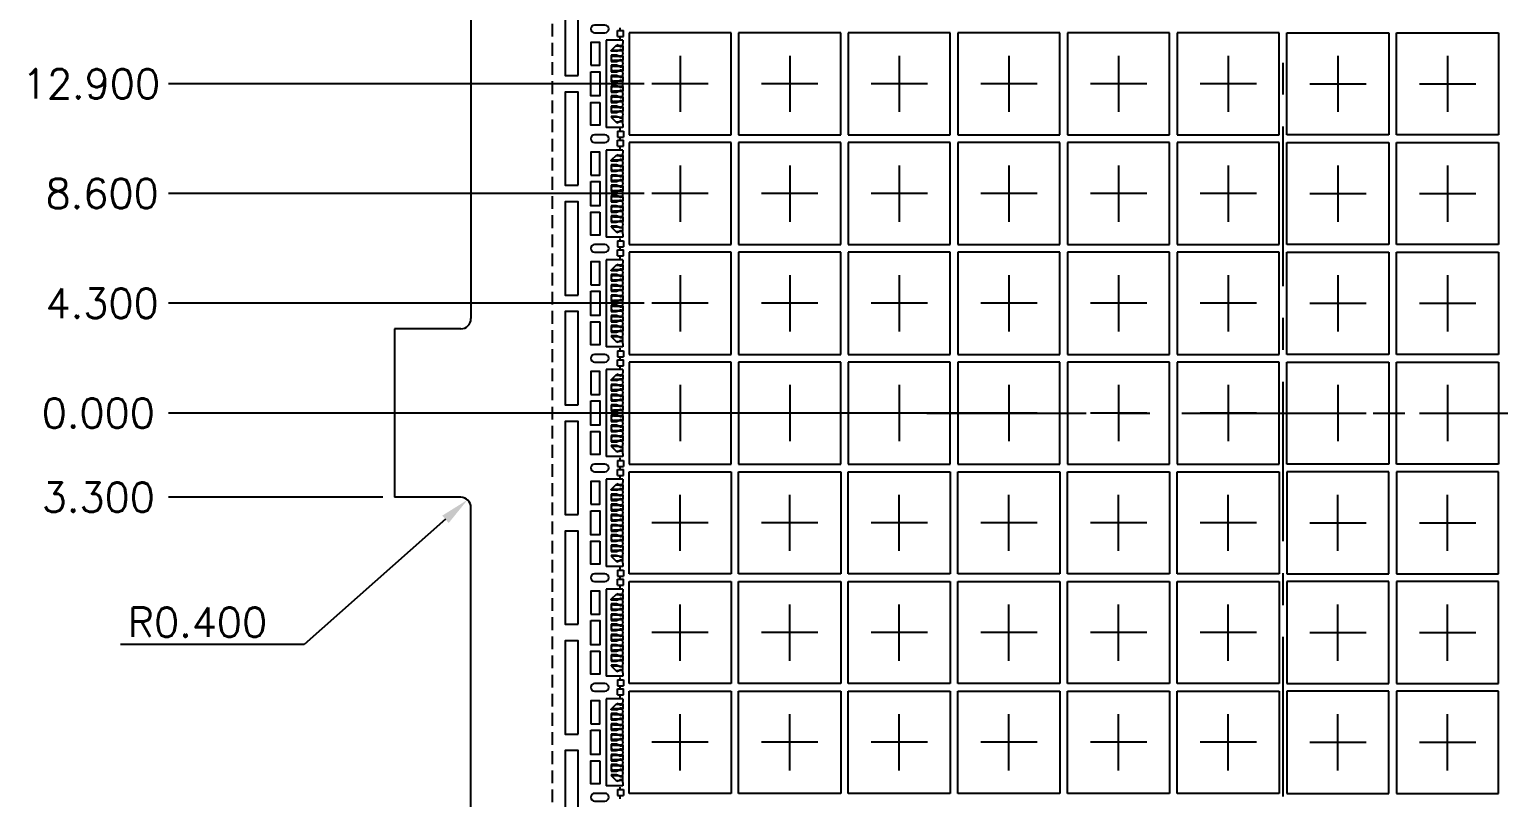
# Model space of a CAD drawing. Extents: x 580 to 695, y -153 to -2.
# Drawn here: x 587.3 to 645, y -61.4 to -31.3 of the extents above; entities that cross this region are included whole.
import ezdxf

# ---------------------------------------------------------------- set-up
doc = ezdxf.new("R2010")
doc.units = 0
doc.header["$LTSCALE"] = 5
doc.header["$MEASUREMENT"] = 0
doc.linetypes.add('CENTER', pattern=[2, 1.25, -0.25, 0.25, -0.25])
doc.linetypes.add('HIDDEN', pattern=[0.375, 0.25, -0.125])
doc.layers.add('1', color=7, linetype='CONTINUOUS')
doc.layers.add('1D', color=4, linetype='CONTINUOUS')
doc.styles.add('SIMPLEX', font='SIMPLEX')

msp = doc.modelspace()

# ---------------------------------------------------------------- linework, layer by layer
at = {"layer": '1'}
for p, q in [((604.652, -20.395), (604.652, -42.595)), ((610.407, -31.305), (610.642, -31.305)), ((610.407, -31.54), (610.407, -31.305)), ((610.407, -31.54), (610.642, -31.54)), ((610.642, -31.54), (610.642, -31.305)), ((610.152, -32.092), (610.372, -31.872)), ((610.367, -32.12), (610.152, -32.12)), ((610.367, -32.12), (610.468, -32.085)), ((610.468, -31.905), (610.372, -31.872)), ((610.588, -31.905), (610.468, -31.905)), ((610.468, -32.085), (610.588, -32.085)), ((610.607, -31.69), (610.607, -31.816)), ((610.607, -32.174), (610.607, -32.216)), ((610.367, -32.27), (610.152, -32.27)), ((610.152, -32.52), (610.367, -32.52)), ((610.367, -32.67), (610.152, -32.67)), ((610.468, -32.305), (610.367, -32.27)), ((610.367, -32.52), (610.468, -32.485)), ((610.468, -32.705), (610.367, -32.67)), ((610.588, -32.305), (610.468, -32.305)), ((610.468, -32.485), (610.588, -32.485)), ((610.588, -32.705), (610.468, -32.705)), ((610.607, -32.574), (610.607, -32.616)), ((610.152, -32.92), (610.367, -32.92)), ((610.367, -33.07), (610.152, -33.07)), ((610.152, -33.32), (610.367, -33.32)), ((610.367, -32.92), (610.468, -32.885)), ((610.468, -33.105), (610.367, -33.07)), ((610.367, -33.32), (610.468, -33.285)), ((610.468, -32.885), (610.588, -32.885)), ((610.588, -33.105), (610.468, -33.105)), ((610.468, -33.285), (610.588, -33.285)), ((610.607, -32.974), (610.607, -33.016)), ((610.607, -33.374), (610.607, -33.416)), ((610.367, -33.47), (610.152, -33.47)), ((610.152, -33.72), (610.367, -33.72)), ((610.367, -33.87), (610.152, -33.87)), ((610.468, -33.505), (610.367, -33.47)), ((610.367, -33.72), (610.468, -33.685)), ((610.468, -33.905), (610.367, -33.87)), ((610.588, -33.505), (610.468, -33.505)), ((610.468, -33.685), (610.588, -33.685)), ((610.588, -33.905), (610.468, -33.905)), ((610.607, -33.774), (610.607, -33.816)), ((610.152, -34.12), (610.367, -34.12)), ((610.367, -34.27), (610.152, -34.27)), ((610.152, -34.52), (610.367, -34.52)), ((610.367, -34.12), (610.468, -34.085)), ((610.468, -34.305), (610.367, -34.27)), ((610.367, -34.52), (610.468, -34.485)), ((610.468, -34.085), (610.588, -34.085)), ((610.588, -34.305), (610.468, -34.305)), ((610.468, -34.485), (610.588, -34.485)), ((610.607, -34.174), (610.607, -34.216)), ((610.367, -34.67), (610.152, -34.67)), ((610.152, -34.698), (610.372, -34.918)), ((610.468, -34.705), (610.367, -34.67)), ((610.372, -34.918), (610.468, -34.885)), ((610.468, -34.705), (610.588, -34.705)), ((610.588, -34.885), (610.468, -34.885)), ((610.607, -34.574), (610.607, -34.616)), ((610.607, -34.974), (610.607, -35.1)), ((610.407, -35.25), (610.407, -35.485)), ((610.407, -35.25), (610.642, -35.25)), ((610.407, -35.485), (610.642, -35.485)), ((610.407, -35.605), (610.642, -35.605)), ((610.407, -35.84), (610.407, -35.605)), ((610.642, -35.25), (610.642, -35.485)), ((610.642, -35.84), (610.642, -35.605)), ((610.152, -36.392), (610.372, -36.172)), ((610.468, -36.205), (610.372, -36.172)), ((610.407, -35.84), (610.642, -35.84)), ((610.588, -36.205), (610.468, -36.205)), ((610.607, -35.99), (610.607, -36.116)), ((610.367, -36.42), (610.152, -36.42)), ((610.367, -36.57), (610.152, -36.57)), ((610.152, -36.82), (610.367, -36.82)), ((610.367, -36.42), (610.468, -36.385)), ((610.468, -36.605), (610.367, -36.57)), ((610.367, -36.82), (610.468, -36.785)), ((610.468, -36.385), (610.588, -36.385)), ((610.588, -36.605), (610.468, -36.605)), ((610.468, -36.785), (610.588, -36.785)), ((610.607, -36.474), (610.607, -36.516)), ((610.367, -36.97), (610.152, -36.97)), ((610.152, -37.22), (610.367, -37.22)), ((610.367, -37.37), (610.152, -37.37)), ((610.468, -37.005), (610.367, -36.97)), ((610.367, -37.22), (610.468, -37.185)), ((610.468, -37.405), (610.367, -37.37)), ((610.588, -37.005), (610.468, -37.005)), ((610.468, -37.185), (610.588, -37.185)), ((610.588, -37.405), (610.468, -37.405)), ((610.607, -36.874), (610.607, -36.916)), ((610.607, -37.274), (610.607, -37.316)), ((610.152, -37.62), (610.367, -37.62)), ((610.367, -37.77), (610.152, -37.77)), ((610.152, -38.02), (610.367, -38.02)), ((610.367, -37.62), (610.468, -37.585)), ((610.468, -37.805), (610.367, -37.77)), ((610.367, -38.02), (610.468, -37.985)), ((610.468, -37.585), (610.588, -37.585)), ((610.588, -37.805), (610.468, -37.805)), ((610.468, -37.985), (610.588, -37.985)), ((610.607, -37.674), (610.607, -37.716)), ((610.367, -38.17), (610.152, -38.17)), ((610.152, -38.42), (610.367, -38.42)), ((610.367, -38.57), (610.152, -38.57)), ((610.468, -38.205), (610.367, -38.17)), ((610.367, -38.42), (610.468, -38.385)), ((610.468, -38.605), (610.367, -38.57)), ((610.588, -38.205), (610.468, -38.205)), ((610.468, -38.385), (610.588, -38.385)), ((610.607, -38.074), (610.607, -38.116)), ((610.607, -38.474), (610.607, -38.516)), ((610.152, -38.82), (610.367, -38.82)), ((610.367, -38.97), (610.152, -38.97)), ((610.152, -38.998), (610.372, -39.218)), ((610.367, -38.82), (610.468, -38.785)), ((610.468, -39.005), (610.367, -38.97)), ((610.588, -38.605), (610.468, -38.605)), ((610.468, -38.785), (610.588, -38.785)), ((610.468, -39.005), (610.588, -39.005)), ((610.607, -38.874), (610.607, -38.916)), ((610.372, -39.218), (610.468, -39.185)), ((610.407, -39.55), (610.407, -39.785)), ((610.407, -39.55), (610.642, -39.55)), ((610.588, -39.185), (610.468, -39.185)), ((610.607, -39.274), (610.607, -39.4)), ((610.642, -39.55), (610.642, -39.785)), ((610.407, -39.785), (610.642, -39.785)), ((610.407, -39.905), (610.642, -39.905)), ((610.407, -40.14), (610.407, -39.905)), ((610.407, -40.14), (610.642, -40.14)), ((610.607, -40.29), (610.607, -40.416)), ((610.642, -40.14), (610.642, -39.905)), ((610.152, -40.692), (610.372, -40.472)), ((610.367, -40.72), (610.152, -40.72)), ((610.367, -40.87), (610.152, -40.87)), ((610.367, -40.72), (610.468, -40.685)), ((610.468, -40.905), (610.367, -40.87)), ((610.468, -40.505), (610.372, -40.472)), ((610.588, -40.505), (610.468, -40.505)), ((610.468, -40.685), (610.588, -40.685)), ((610.588, -40.905), (610.468, -40.905)), ((610.607, -40.774), (610.607, -40.816)), ((610.152, -41.12), (610.367, -41.12)), ((610.367, -41.27), (610.152, -41.27)), ((610.367, -41.12), (610.468, -41.085)), ((610.468, -41.305), (610.367, -41.27)), ((610.468, -41.085), (610.588, -41.085)), ((610.588, -41.305), (610.468, -41.305)), ((610.607, -41.174), (610.607, -41.216)), ((610.152, -41.52), (610.367, -41.52)), ((610.367, -41.67), (610.152, -41.67)), ((610.152, -41.92), (610.367, -41.92)), ((610.367, -41.52), (610.468, -41.485)), ((610.468, -41.705), (610.367, -41.67)), ((610.367, -41.92), (610.468, -41.885)), ((610.468, -41.485), (610.588, -41.485)), ((610.588, -41.705), (610.468, -41.705)), ((610.468, -41.885), (610.588, -41.885)), ((610.607, -41.574), (610.607, -41.616)), ((610.607, -41.974), (610.607, -42.016)), ((610.367, -42.07), (610.152, -42.07)), ((610.152, -42.32), (610.367, -42.32)), ((610.367, -42.47), (610.152, -42.47)), ((610.468, -42.105), (610.367, -42.07)), ((610.367, -42.32), (610.468, -42.285)), ((610.468, -42.505), (610.367, -42.47)), ((610.588, -42.105), (610.468, -42.105)), ((610.468, -42.285), (610.588, -42.285)), ((610.588, -42.505), (610.468, -42.505)), ((610.607, -42.374), (610.607, -42.416)), ((604.252, -42.995), (601.652, -42.995)), ((601.652, -42.995), (601.652, -49.595)), ((610.152, -42.72), (610.367, -42.72)), ((610.367, -42.87), (610.152, -42.87)), ((610.152, -43.12), (610.367, -43.12)), ((610.367, -42.72), (610.468, -42.685)), ((610.468, -42.905), (610.367, -42.87)), ((610.367, -43.12), (610.468, -43.085)), ((610.468, -42.685), (610.588, -42.685)), ((610.588, -42.905), (610.468, -42.905)), ((610.468, -43.085), (610.588, -43.085)), ((610.607, -42.774), (610.607, -42.816)), ((610.607, -43.174), (610.607, -43.216)), ((610.367, -43.27), (610.152, -43.27)), ((610.152, -43.298), (610.372, -43.518)), ((610.468, -43.305), (610.367, -43.27)), ((610.372, -43.518), (610.468, -43.485)), ((610.468, -43.305), (610.588, -43.305)), ((610.588, -43.485), (610.468, -43.485)), ((610.607, -43.574), (610.607, -43.7)), ((610.407, -43.85), (610.407, -44.085)), ((610.407, -43.85), (610.642, -43.85)), ((610.407, -44.085), (610.642, -44.085)), ((610.407, -44.205), (610.642, -44.205)), ((610.407, -44.44), (610.407, -44.205)), ((610.642, -43.85), (610.642, -44.085)), ((610.642, -44.44), (610.642, -44.205)), ((610.152, -44.992), (610.372, -44.772)), ((610.468, -44.805), (610.372, -44.772)), ((610.407, -44.44), (610.642, -44.44)), ((610.588, -44.805), (610.468, -44.805)), ((610.607, -44.59), (610.607, -44.716)), ((610.367, -45.02), (610.152, -45.02)), ((610.367, -45.17), (610.152, -45.17)), ((610.152, -45.42), (610.367, -45.42)), ((610.367, -45.02), (610.468, -44.985)), ((610.468, -45.205), (610.367, -45.17)), ((610.367, -45.42), (610.468, -45.385)), ((610.468, -44.985), (610.588, -44.985)), ((610.588, -45.205), (610.468, -45.205)), ((610.468, -45.385), (610.588, -45.385)), ((610.607, -45.074), (610.607, -45.116)), ((610.607, -45.474), (610.607, -45.516)), ((610.367, -45.57), (610.152, -45.57)), ((610.152, -45.82), (610.367, -45.82)), ((610.367, -45.97), (610.152, -45.97)), ((610.468, -45.605), (610.367, -45.57)), ((610.367, -45.82), (610.468, -45.785)), ((610.468, -46.005), (610.367, -45.97)), ((610.588, -45.605), (610.468, -45.605)), ((610.468, -45.785), (610.588, -45.785)), ((610.588, -46.005), (610.468, -46.005)), ((610.607, -45.874), (610.607, -45.916)), ((610.152, -46.22), (610.367, -46.22)), ((610.367, -46.37), (610.152, -46.37)), ((610.152, -46.62), (610.367, -46.62)), ((610.367, -46.22), (610.468, -46.185)), ((610.468, -46.405), (610.367, -46.37)), ((610.367, -46.62), (610.468, -46.585)), ((610.468, -46.185), (610.588, -46.185)), ((610.588, -46.405), (610.468, -46.405)), ((610.468, -46.585), (610.588, -46.585)), ((610.607, -46.274), (610.607, -46.316)), ((610.367, -46.77), (610.152, -46.77)), ((610.152, -47.02), (610.367, -47.02)), ((610.367, -47.17), (610.152, -47.17)), ((610.468, -46.805), (610.367, -46.77)), ((610.367, -47.02), (610.468, -46.985)), ((610.468, -47.205), (610.367, -47.17)), ((610.588, -46.805), (610.468, -46.805)), ((610.468, -46.985), (610.588, -46.985)), ((610.588, -47.205), (610.468, -47.205)), ((610.607, -46.674), (610.607, -46.716)), ((610.607, -47.074), (610.607, -47.116)), ((610.152, -47.42), (610.367, -47.42)), ((610.367, -47.57), (610.152, -47.57)), ((610.152, -47.598), (610.372, -47.818)), ((610.367, -47.42), (610.468, -47.385)), ((610.468, -47.605), (610.367, -47.57)), ((610.372, -47.818), (610.468, -47.785)), ((610.468, -47.385), (610.588, -47.385)), ((610.468, -47.605), (610.588, -47.605)), ((610.588, -47.785), (610.468, -47.785)), ((610.607, -47.474), (610.607, -47.516)), ((610.407, -48.15), (610.407, -48.385)), ((610.407, -48.15), (610.642, -48.15)), ((610.407, -48.385), (610.642, -48.385)), ((610.607, -47.874), (610.607, -48)), ((610.642, -48.15), (610.642, -48.385)), ((610.407, -48.505), (610.642, -48.505)), ((610.407, -48.74), (610.407, -48.505)), ((610.407, -48.74), (610.642, -48.74)), ((610.607, -48.89), (610.607, -49.016)), ((610.642, -48.74), (610.642, -48.505)), ((610.152, -49.292), (610.372, -49.072)), ((610.367, -49.32), (610.152, -49.32)), ((610.367, -49.47), (610.152, -49.47)), ((610.367, -49.32), (610.468, -49.285)), ((610.468, -49.505), (610.367, -49.47)), ((610.468, -49.105), (610.372, -49.072)), ((610.588, -49.105), (610.468, -49.105)), ((610.468, -49.285), (610.588, -49.285)), ((610.588, -49.505), (610.468, -49.505)), ((610.607, -49.374), (610.607, -49.416)), ((604.252, -49.595), (601.652, -49.595)), ((604.652, -72.195), (604.652, -49.995)), ((610.152, -49.72), (610.367, -49.72)), ((610.367, -49.87), (610.152, -49.87)), ((610.152, -50.12), (610.367, -50.12)), ((610.367, -49.72), (610.468, -49.685)), ((610.468, -49.905), (610.367, -49.87)), ((610.367, -50.12), (610.468, -50.085)), ((610.468, -49.685), (610.588, -49.685)), ((610.588, -49.905), (610.468, -49.905)), ((610.468, -50.085), (610.588, -50.085)), ((610.607, -49.774), (610.607, -49.816)), ((610.367, -50.27), (610.152, -50.27)), ((610.152, -50.52), (610.367, -50.52)), ((610.367, -50.67), (610.152, -50.67)), ((610.468, -50.305), (610.367, -50.27)), ((610.367, -50.52), (610.468, -50.485)), ((610.468, -50.705), (610.367, -50.67)), ((610.588, -50.305), (610.468, -50.305)), ((610.468, -50.485), (610.588, -50.485)), ((610.607, -50.174), (610.607, -50.216)), ((610.607, -50.574), (610.607, -50.616)), ((610.152, -50.92), (610.367, -50.92)), ((610.367, -51.07), (610.152, -51.07)), ((610.367, -50.92), (610.468, -50.885)), ((610.468, -51.105), (610.367, -51.07)), ((610.588, -50.705), (610.468, -50.705)), ((610.468, -50.885), (610.588, -50.885)), ((610.588, -51.105), (610.468, -51.105)), ((610.607, -50.974), (610.607, -51.016)), ((610.152, -51.32), (610.367, -51.32)), ((610.367, -51.47), (610.152, -51.47)), ((610.152, -51.72), (610.367, -51.72)), ((610.367, -51.32), (610.468, -51.285)), ((610.468, -51.505), (610.367, -51.47)), ((610.367, -51.72), (610.468, -51.685)), ((610.468, -51.285), (610.588, -51.285)), ((610.588, -51.505), (610.468, -51.505)), ((610.468, -51.685), (610.588, -51.685)), ((610.607, -51.374), (610.607, -51.416)), ((610.607, -51.774), (610.607, -51.816)), ((610.367, -51.87), (610.152, -51.87)), ((610.152, -51.898), (610.372, -52.118)), ((610.468, -51.905), (610.367, -51.87)), ((610.372, -52.118), (610.468, -52.085)), ((610.468, -51.905), (610.588, -51.905)), ((610.588, -52.085), (610.468, -52.085)), ((610.607, -52.174), (610.607, -52.3)), ((610.407, -52.45), (610.407, -52.685)), ((610.407, -52.45), (610.642, -52.45)), ((610.407, -52.685), (610.642, -52.685)), ((610.407, -52.805), (610.642, -52.805)), ((610.407, -53.04), (610.407, -52.805)), ((610.642, -52.45), (610.642, -52.685)), ((610.642, -53.04), (610.642, -52.805)), ((610.152, -53.592), (610.372, -53.372)), ((610.468, -53.405), (610.372, -53.372)), ((610.407, -53.04), (610.642, -53.04)), ((610.588, -53.405), (610.468, -53.405)), ((610.607, -53.19), (610.607, -53.316)), ((610.367, -53.62), (610.152, -53.62)), ((610.367, -53.77), (610.152, -53.77)), ((610.152, -54.02), (610.367, -54.02)), ((610.367, -53.62), (610.468, -53.585)), ((610.468, -53.805), (610.367, -53.77)), ((610.367, -54.02), (610.468, -53.985)), ((610.468, -53.585), (610.588, -53.585)), ((610.588, -53.805), (610.468, -53.805)), ((610.468, -53.985), (610.588, -53.985)), ((610.607, -53.674), (610.607, -53.716)), ((610.607, -54.074), (610.607, -54.116)), ((610.367, -54.17), (610.152, -54.17)), ((610.152, -54.42), (610.367, -54.42)), ((610.367, -54.57), (610.152, -54.57)), ((610.468, -54.205), (610.367, -54.17)), ((610.367, -54.42), (610.468, -54.385)), ((610.468, -54.605), (610.367, -54.57)), ((610.588, -54.205), (610.468, -54.205)), ((610.468, -54.385), (610.588, -54.385)), ((610.588, -54.605), (610.468, -54.605)), ((610.607, -54.474), (610.607, -54.516)), ((610.152, -54.82), (610.367, -54.82)), ((610.367, -54.97), (610.152, -54.97)), ((610.152, -55.22), (610.367, -55.22)), ((610.367, -54.82), (610.468, -54.785)), ((610.468, -55.005), (610.367, -54.97)), ((610.367, -55.22), (610.468, -55.185)), ((610.468, -54.785), (610.588, -54.785)), ((610.588, -55.005), (610.468, -55.005)), ((610.468, -55.185), (610.588, -55.185)), ((610.607, -54.874), (610.607, -54.916)), ((610.607, -55.274), (610.607, -55.316)), ((610.367, -55.37), (610.152, -55.37)), ((610.152, -55.62), (610.367, -55.62)), ((610.367, -55.77), (610.152, -55.77)), ((610.468, -55.405), (610.367, -55.37)), ((610.367, -55.62), (610.468, -55.585)), ((610.468, -55.805), (610.367, -55.77)), ((610.588, -55.405), (610.468, -55.405)), ((610.468, -55.585), (610.588, -55.585)), ((610.588, -55.805), (610.468, -55.805)), ((610.607, -55.674), (610.607, -55.716)), ((610.152, -56.02), (610.367, -56.02)), ((610.367, -56.17), (610.152, -56.17)), ((610.152, -56.198), (610.372, -56.418)), ((610.367, -56.02), (610.468, -55.985)), ((610.468, -56.205), (610.367, -56.17)), ((610.372, -56.418), (610.468, -56.385)), ((610.468, -55.985), (610.588, -55.985)), ((610.468, -56.205), (610.588, -56.205)), ((610.588, -56.385), (610.468, -56.385)), ((610.607, -56.074), (610.607, -56.116)), ((610.407, -56.75), (610.407, -56.985)), ((610.407, -56.75), (610.642, -56.75)), ((610.407, -56.985), (610.642, -56.985)), ((610.607, -56.474), (610.607, -56.6)), ((610.642, -56.75), (610.642, -56.985)), ((610.407, -57.105), (610.642, -57.105)), ((610.407, -57.34), (610.407, -57.105)), ((610.407, -57.34), (610.642, -57.34)), ((610.607, -57.49), (610.607, -57.616)), ((610.642, -57.34), (610.642, -57.105)), ((610.152, -57.892), (610.372, -57.672)), ((610.367, -57.92), (610.152, -57.92)), ((610.367, -58.07), (610.152, -58.07)), ((610.367, -57.92), (610.468, -57.885)), ((610.468, -58.105), (610.367, -58.07)), ((610.468, -57.705), (610.372, -57.672)), ((610.588, -57.705), (610.468, -57.705)), ((610.468, -57.885), (610.588, -57.885)), ((610.588, -58.105), (610.468, -58.105)), ((610.607, -57.974), (610.607, -58.016)), ((610.152, -58.32), (610.367, -58.32)), ((610.367, -58.47), (610.152, -58.47)), ((610.152, -58.72), (610.367, -58.72)), ((610.367, -58.32), (610.468, -58.285)), ((610.468, -58.505), (610.367, -58.47)), ((610.367, -58.72), (610.468, -58.685)), ((610.468, -58.285), (610.588, -58.285)), ((610.588, -58.505), (610.468, -58.505)), ((610.468, -58.685), (610.588, -58.685)), ((610.607, -58.374), (610.607, -58.416)), ((610.367, -58.87), (610.152, -58.87)), ((610.152, -59.12), (610.367, -59.12)), ((610.367, -59.27), (610.152, -59.27)), ((610.468, -58.905), (610.367, -58.87)), ((610.367, -59.12), (610.468, -59.085)), ((610.468, -59.305), (610.367, -59.27)), ((610.588, -58.905), (610.468, -58.905)), ((610.468, -59.085), (610.588, -59.085)), ((610.588, -59.305), (610.468, -59.305)), ((610.607, -58.774), (610.607, -58.816)), ((610.607, -59.174), (610.607, -59.216)), ((610.152, -59.52), (610.367, -59.52)), ((610.367, -59.67), (610.152, -59.67)), ((610.367, -59.52), (610.468, -59.485)), ((610.468, -59.705), (610.367, -59.67)), ((610.367, -59.92), (610.468, -59.885)), ((610.468, -59.485), (610.588, -59.485)), ((610.588, -59.705), (610.468, -59.705)), ((610.468, -59.885), (610.588, -59.885)), ((610.607, -59.574), (610.607, -59.616)), ((610.152, -59.92), (610.367, -59.92)), ((610.367, -60.07), (610.152, -60.07)), ((610.152, -60.32), (610.367, -60.32)), ((610.367, -60.47), (610.152, -60.47)), ((610.468, -60.105), (610.367, -60.07)), ((610.367, -60.32), (610.468, -60.285)), ((610.468, -60.505), (610.367, -60.47)), ((610.588, -60.105), (610.468, -60.105)), ((610.468, -60.285), (610.588, -60.285)), ((610.607, -59.974), (610.607, -60.016)), ((610.607, -60.374), (610.607, -60.416)), ((610.152, -60.498), (610.372, -60.718)), ((610.372, -60.718), (610.468, -60.685)), ((610.407, -61.05), (610.407, -61.285)), ((610.407, -61.05), (610.642, -61.05)), ((610.468, -60.505), (610.588, -60.505)), ((610.588, -60.685), (610.468, -60.685)), ((610.607, -60.774), (610.607, -60.9)), ((610.642, -61.05), (610.642, -61.285)), ((610.407, -61.285), (610.642, -61.285))]:
    msp.add_line(p, q, dxfattribs=at)
at = {"layer": '1', "color": 7}
for p, q in [((609.952, -31.69), (609.952, -35.1)), ((610.607, -31.69), (609.952, -31.69)), ((610.152, -32.12), (610.152, -32.092)), ((610.152, -32.27), (610.152, -32.52)), ((610.152, -32.67), (610.152, -32.92)), ((610.152, -33.07), (610.152, -33.32)), ((610.152, -33.47), (610.152, -33.72)), ((610.152, -33.87), (610.152, -34.12)), ((610.152, -34.27), (610.152, -34.52)), ((610.607, -35.1), (609.952, -35.1)), ((610.152, -34.67), (610.152, -34.698)), ((609.952, -35.99), (609.952, -39.4)), ((610.607, -35.99), (609.952, -35.99)), ((610.152, -36.42), (610.152, -36.392)), ((610.152, -36.57), (610.152, -36.82)), ((610.152, -36.97), (610.152, -37.22)), ((610.152, -37.37), (610.152, -37.62)), ((610.152, -37.77), (610.152, -38.02)), ((610.152, -38.17), (610.152, -38.42)), ((610.152, -38.57), (610.152, -38.82)), ((610.152, -38.97), (610.152, -38.998)), ((610.607, -39.4), (609.952, -39.4)), ((609.952, -40.29), (609.952, -43.7)), ((610.607, -40.29), (609.952, -40.29)), ((610.152, -40.72), (610.152, -40.692)), ((610.152, -40.87), (610.152, -41.12)), ((610.152, -41.27), (610.152, -41.52)), ((610.152, -41.67), (610.152, -41.92)), ((610.152, -42.07), (610.152, -42.32)), ((610.152, -42.47), (610.152, -42.72)), ((610.152, -42.87), (610.152, -43.12)), ((610.607, -43.7), (609.952, -43.7)), ((610.152, -43.27), (610.152, -43.298)), ((609.952, -44.59), (609.952, -48)), ((610.607, -44.59), (609.952, -44.59)), ((610.152, -45.02), (610.152, -44.992)), ((610.152, -45.17), (610.152, -45.42)), ((610.152, -45.57), (610.152, -45.82)), ((610.152, -45.97), (610.152, -46.22)), ((610.152, -46.37), (610.152, -46.62)), ((610.152, -46.77), (610.152, -47.02)), ((610.152, -47.17), (610.152, -47.42)), ((610.152, -47.57), (610.152, -47.598)), ((610.607, -48), (609.952, -48)), ((609.952, -48.89), (609.952, -52.3)), ((610.607, -48.89), (609.952, -48.89)), ((610.152, -49.32), (610.152, -49.292)), ((610.152, -49.47), (610.152, -49.72)), ((610.152, -49.87), (610.152, -50.12)), ((610.152, -50.27), (610.152, -50.52)), ((610.152, -50.67), (610.152, -50.92)), ((610.152, -51.07), (610.152, -51.32)), ((610.152, -51.47), (610.152, -51.72)), ((610.607, -52.3), (609.952, -52.3)), ((610.152, -51.87), (610.152, -51.898)), ((609.952, -53.19), (609.952, -56.6)), ((610.607, -53.19), (609.952, -53.19)), ((610.152, -53.62), (610.152, -53.592)), ((610.152, -53.77), (610.152, -54.02)), ((610.152, -54.17), (610.152, -54.42)), ((610.152, -54.57), (610.152, -54.82)), ((610.152, -54.97), (610.152, -55.22)), ((610.152, -55.37), (610.152, -55.62)), ((610.152, -55.77), (610.152, -56.02)), ((610.152, -56.17), (610.152, -56.198)), ((610.607, -56.6), (609.952, -56.6)), ((609.952, -57.49), (609.952, -60.9)), ((610.607, -57.49), (609.952, -57.49)), ((610.152, -57.92), (610.152, -57.892)), ((610.152, -58.07), (610.152, -58.32)), ((610.152, -58.47), (610.152, -58.72)), ((610.152, -58.87), (610.152, -59.12)), ((610.152, -59.27), (610.152, -59.52)), ((610.152, -59.67), (610.152, -59.92)), ((610.152, -60.07), (610.152, -60.32)), ((610.152, -60.47), (610.152, -60.498)), ((610.607, -60.9), (609.952, -60.9))]:
    msp.add_line(p, q, dxfattribs=at)
at = {"layer": '1', "ltscale": 10}
for points in [[(608.852, -33.07), (608.852, -29.42), (608.352, -29.42), (608.352, -33.07)], [(609.352, -32.67), (609.702, -32.67), (609.702, -31.77), (609.352, -31.77)], [(609.352, -32.92), (609.702, -32.92), (609.702, -33.87), (609.352, -33.87)], [(608.852, -37.37), (608.852, -33.72), (608.352, -33.72), (608.352, -37.37)], [(609.702, -34.12), (609.702, -35.02), (609.352, -35.02), (609.352, -34.12)], [(609.352, -36.97), (609.702, -36.97), (609.702, -36.07), (609.352, -36.07)], [(609.352, -37.22), (609.702, -37.22), (609.702, -38.17), (609.352, -38.17)], [(608.852, -41.67), (608.852, -38.02), (608.352, -38.02), (608.352, -41.67)], [(609.702, -38.42), (609.702, -39.32), (609.352, -39.32), (609.352, -38.42)], [(609.352, -41.27), (609.702, -41.27), (609.702, -40.37), (609.352, -40.37)], [(609.352, -41.52), (609.702, -41.52), (609.702, -42.47), (609.352, -42.47)], [(608.852, -45.97), (608.852, -42.32), (608.352, -42.32), (608.352, -45.97)], [(609.702, -42.72), (609.702, -43.62), (609.352, -43.62), (609.352, -42.72)], [(609.352, -45.57), (609.702, -45.57), (609.702, -44.67), (609.352, -44.67)], [(609.352, -45.82), (609.702, -45.82), (609.702, -46.77), (609.352, -46.77)], [(608.852, -50.27), (608.852, -46.62), (608.352, -46.62), (608.352, -50.27)], [(609.702, -47.02), (609.702, -47.92), (609.352, -47.92), (609.352, -47.02)], [(609.352, -49.87), (609.702, -49.87), (609.702, -48.97), (609.352, -48.97)], [(609.352, -50.12), (609.702, -50.12), (609.702, -51.07), (609.352, -51.07)], [(608.852, -54.57), (608.852, -50.92), (608.352, -50.92), (608.352, -54.57)], [(609.702, -51.32), (609.702, -52.22), (609.352, -52.22), (609.352, -51.32)], [(609.352, -54.17), (609.702, -54.17), (609.702, -53.27), (609.352, -53.27)], [(609.352, -54.42), (609.702, -54.42), (609.702, -55.37), (609.352, -55.37)], [(608.852, -58.87), (608.852, -55.22), (608.352, -55.22), (608.352, -58.87)], [(609.702, -55.62), (609.702, -56.52), (609.352, -56.52), (609.352, -55.62)], [(609.352, -58.47), (609.702, -58.47), (609.702, -57.57), (609.352, -57.57)], [(609.352, -58.72), (609.702, -58.72), (609.702, -59.67), (609.352, -59.67)], [(608.852, -63.17), (608.852, -59.52), (608.352, -59.52), (608.352, -63.17)], [(609.702, -59.92), (609.702, -60.82), (609.352, -60.82), (609.352, -59.92)]]:
    msp.add_lwpolyline(points, close=True, dxfattribs=at)
for points in [[(609.907, -31.095), (609.502, -31.095, 1), (609.502, -31.395), (609.907, -31.395, 1)], [(609.907, -35.395), (609.502, -35.395, 1), (609.502, -35.695), (609.907, -35.695, 1)], [(609.907, -39.695), (609.502, -39.695, 1), (609.502, -39.995), (609.907, -39.995, 1)], [(609.907, -43.995), (609.502, -43.995, 1), (609.502, -44.295), (609.907, -44.295, 1)], [(609.907, -48.295), (609.502, -48.295, 1), (609.502, -48.595), (609.907, -48.595, 1)], [(609.907, -52.595), (609.502, -52.595, 1), (609.502, -52.895), (609.907, -52.895, 1)], [(609.907, -56.895), (609.502, -56.895, 1), (609.502, -57.195), (609.907, -57.195, 1)], [(609.907, -61.195), (609.502, -61.195, 1), (609.502, -61.495), (609.907, -61.495, 1)]]:
    msp.add_lwpolyline(points, format="xyb", close=True, dxfattribs=at)
at = {"layer": '1'}
for centre, radius, start, end in [((610.528, -31.846), 0.0843, 224.71585, 20.4592), ((610.528, -32.144), 0.0843, 339.5408, 135.28415), ((610.528, -32.246), 0.0843, 224.71585, 20.4592), ((610.528, -32.544), 0.0843, 339.5408, 135.28415), ((610.528, -32.646), 0.0843, 224.71585, 20.4592), ((610.528, -32.944), 0.0843, 339.5408, 135.28415), ((610.528, -33.046), 0.0843, 224.71585, 20.4592), ((610.528, -33.344), 0.0843, 339.5408, 135.28415), ((610.528, -33.446), 0.0843, 224.71585, 20.4592), ((610.528, -33.744), 0.0843, 339.5408, 135.28415), ((610.528, -33.846), 0.0843, 224.71585, 20.4592), ((610.528, -34.144), 0.0843, 339.5408, 135.28415), ((610.528, -34.246), 0.0843, 224.71585, 20.4592), ((610.528, -34.544), 0.0843, 339.5408, 135.28415), ((610.528, -34.646), 0.0843, 224.71585, 20.4592), ((610.528, -34.944), 0.0843, 339.5408, 135.28415), ((610.528, -36.146), 0.0843, 224.71585, 20.4592), ((610.528, -36.444), 0.0843, 339.5408, 135.28415), ((610.528, -36.546), 0.0843, 224.71585, 20.4592), ((610.528, -36.844), 0.0843, 339.5408, 135.28415), ((610.528, -36.946), 0.0843, 224.71585, 20.4592), ((610.528, -37.244), 0.0843, 339.5408, 135.28415), ((610.528, -37.346), 0.0843, 224.71585, 20.4592), ((610.528, -37.644), 0.0843, 339.5408, 135.28415), ((610.528, -37.746), 0.0843, 224.71585, 20.4592), ((610.528, -38.044), 0.0843, 339.5408, 135.28415), ((610.528, -38.146), 0.0843, 224.71585, 20.4592), ((610.528, -38.444), 0.0843, 339.5408, 135.28415), ((610.528, -38.546), 0.0843, 224.71585, 20.4592), ((610.528, -38.844), 0.0843, 339.5408, 135.28415), ((610.528, -38.946), 0.0843, 224.71585, 20.4592), ((610.528, -39.244), 0.0843, 339.5408, 135.28415), ((610.528, -40.446), 0.0843, 224.71585, 20.4592), ((610.528, -40.744), 0.0843, 339.5408, 135.28415), ((610.528, -40.846), 0.0843, 224.71585, 20.4592), ((610.528, -41.144), 0.0843, 339.5408, 135.28415), ((610.528, -41.246), 0.0843, 224.71585, 20.4592), ((610.528, -41.544), 0.0843, 339.5408, 135.28415), ((610.528, -41.646), 0.0843, 224.71585, 20.4592), ((610.528, -41.944), 0.0843, 339.5408, 135.28415), ((610.528, -42.046), 0.0843, 224.71585, 20.4592), ((604.252, -42.595), 0.4, 270, 360), ((610.528, -42.344), 0.0843, 339.5408, 135.28415), ((610.528, -42.446), 0.0843, 224.71585, 20.4592), ((610.528, -42.744), 0.0843, 339.5408, 135.28415), ((610.528, -42.846), 0.0843, 224.71585, 20.4592), ((610.528, -43.144), 0.0843, 339.5408, 135.28415), ((610.528, -43.246), 0.0843, 224.71585, 20.4592), ((610.528, -43.544), 0.0843, 339.5408, 135.28415), ((610.528, -44.746), 0.0843, 224.71585, 20.4592), ((610.528, -45.044), 0.0843, 339.5408, 135.28415), ((610.528, -45.146), 0.0843, 224.71585, 20.4592), ((610.528, -45.444), 0.0843, 339.5408, 135.28415), ((610.528, -45.546), 0.0843, 224.71585, 20.4592), ((610.528, -45.844), 0.0843, 339.5408, 135.28415), ((610.528, -45.946), 0.0843, 224.71585, 20.4592), ((610.528, -46.244), 0.0843, 339.5408, 135.28415), ((610.528, -46.346), 0.0843, 224.71585, 20.4592), ((610.528, -46.644), 0.0843, 339.5408, 135.28415), ((610.528, -46.746), 0.0843, 224.71585, 20.4592), ((610.528, -47.044), 0.0843, 339.5408, 135.28415), ((610.528, -47.146), 0.0843, 224.71585, 20.4592), ((610.528, -47.444), 0.0843, 339.5408, 135.28415), ((610.528, -47.546), 0.0843, 224.71585, 20.4592), ((610.528, -47.844), 0.0843, 339.5408, 135.28415), ((610.528, -49.046), 0.0843, 224.71585, 20.4592), ((610.528, -49.344), 0.0843, 339.5408, 135.28415), ((610.528, -49.446), 0.0843, 224.71585, 20.4592), ((604.252, -49.995), 0.4, 0, 90), ((610.528, -49.744), 0.0843, 339.5408, 135.28415), ((610.528, -49.846), 0.0843, 224.71585, 20.4592), ((610.528, -50.144), 0.0843, 339.5408, 135.28415), ((610.528, -50.246), 0.0843, 224.71585, 20.4592), ((610.528, -50.544), 0.0843, 339.5408, 135.28415), ((610.528, -50.646), 0.0843, 224.71585, 20.4592), ((610.528, -50.944), 0.0843, 339.5408, 135.28415), ((610.528, -51.046), 0.0843, 224.71585, 20.4592), ((610.528, -51.344), 0.0843, 339.5408, 135.28415), ((610.528, -51.446), 0.0843, 224.71585, 20.4592), ((610.528, -51.744), 0.0843, 339.5408, 135.28415), ((610.528, -51.846), 0.0843, 224.71585, 20.4592), ((610.528, -52.144), 0.0843, 339.5408, 135.28415), ((610.528, -53.346), 0.0843, 224.71585, 20.4592), ((610.528, -53.644), 0.0843, 339.5408, 135.28415), ((610.528, -53.746), 0.0843, 224.71585, 20.4592), ((610.528, -54.044), 0.0843, 339.5408, 135.28415), ((610.528, -54.146), 0.0843, 224.71585, 20.4592), ((610.528, -54.444), 0.0843, 339.5408, 135.28415), ((610.528, -54.546), 0.0843, 224.71585, 20.4592), ((610.528, -54.844), 0.0843, 339.5408, 135.28415), ((610.528, -54.946), 0.0843, 224.71585, 20.4592), ((610.528, -55.244), 0.0843, 339.5408, 135.28415), ((610.528, -55.346), 0.0843, 224.71585, 20.4592), ((610.528, -55.644), 0.0843, 339.5408, 135.28415), ((610.528, -55.746), 0.0843, 224.71585, 20.4592), ((610.528, -56.044), 0.0843, 339.5408, 135.28415), ((610.528, -56.146), 0.0843, 224.71585, 20.4592), ((610.528, -56.444), 0.0843, 339.5408, 135.28415), ((610.528, -57.646), 0.0843, 224.71585, 20.4592), ((610.528, -57.944), 0.0843, 339.5408, 135.28415), ((610.528, -58.046), 0.0843, 224.71585, 20.4592), ((610.528, -58.344), 0.0843, 339.5408, 135.28415), ((610.528, -58.446), 0.0843, 224.71585, 20.4592), ((610.528, -58.744), 0.0843, 339.5408, 135.28415), ((610.528, -58.846), 0.0843, 224.71585, 20.4592), ((610.528, -59.144), 0.0843, 339.5408, 135.28415), ((610.528, -59.246), 0.0843, 224.71585, 20.4592), ((610.528, -59.544), 0.0843, 339.5408, 135.28415), ((610.528, -59.646), 0.0843, 224.71585, 20.4592), ((610.528, -59.944), 0.0843, 339.5408, 135.28415), ((610.528, -60.046), 0.0843, 224.71585, 20.4592), ((610.528, -60.344), 0.0843, 339.5408, 135.28415), ((610.528, -60.446), 0.0843, 224.71585, 20.4592), ((610.528, -60.744), 0.0843, 339.5408, 135.28415)]:
    msp.add_arc(centre, radius, start, end, dxfattribs=at)
at = {"layer": '1D', "linetype": 'HIDDEN', "ltscale": 0.08}
for p, q in [((610.507, -31.305), (610.507, -31.185)), ((610.507, -31.69), (610.507, -31.54)), ((610.507, -35.25), (610.507, -35.1)), ((610.507, -35.605), (610.507, -35.485)), ((610.507, -35.99), (610.507, -35.84)), ((610.507, -39.55), (610.507, -39.4)), ((610.507, -39.905), (610.507, -39.785)), ((610.507, -40.29), (610.507, -40.14)), ((610.507, -43.85), (610.507, -43.7)), ((610.507, -44.205), (610.507, -44.085)), ((610.507, -44.59), (610.507, -44.44)), ((610.507, -48.15), (610.507, -48)), ((610.507, -48.505), (610.507, -48.385)), ((610.507, -48.89), (610.507, -48.74)), ((610.507, -52.45), (610.507, -52.3)), ((610.507, -52.805), (610.507, -52.685)), ((610.507, -53.19), (610.507, -53.04)), ((610.507, -56.75), (610.507, -56.6)), ((610.507, -57.105), (610.507, -56.985)), ((610.507, -57.49), (610.507, -57.34)), ((610.507, -61.05), (610.507, -60.9)), ((610.507, -61.405), (610.507, -61.285))]:
    msp.add_line(p, q, dxfattribs=at)
at = {"layer": '1D', "linetype": 'CENTER'}
for p, q in [((612.852, -32.292), (612.852, -34.498)), ((617.152, -32.292), (617.152, -34.498)), ((621.452, -32.292), (621.452, -34.498)), ((625.752, -32.292), (625.752, -34.498)), ((630.052, -32.292), (630.052, -34.498)), ((634.352, -32.292), (634.352, -34.498)), ((636.502, -61.317), (636.502, -32.323)), ((638.652, -32.292), (638.652, -34.498)), ((642.952, -32.292), (642.952, -34.498)), ((613.955, -33.395), (611.749, -33.395)), ((618.255, -33.395), (616.049, -33.395)), ((622.555, -33.395), (620.349, -33.395)), ((626.855, -33.395), (624.649, -33.395)), ((631.155, -33.395), (628.949, -33.395)), ((635.455, -33.395), (633.249, -33.395)), ((637.549, -33.395), (639.755, -33.395)), ((641.849, -33.395), (644.055, -33.395)), ((612.852, -36.592), (612.852, -38.798)), ((617.152, -36.592), (617.152, -38.798)), ((621.452, -36.592), (621.452, -38.798)), ((625.752, -36.592), (625.752, -38.798)), ((630.052, -36.592), (630.052, -38.798)), ((634.352, -36.592), (634.352, -38.798)), ((638.652, -36.592), (638.652, -38.798)), ((642.952, -36.592), (642.952, -38.798)), ((613.955, -37.695), (611.749, -37.695)), ((618.255, -37.695), (616.049, -37.695)), ((622.555, -37.695), (620.349, -37.695)), ((626.855, -37.695), (624.649, -37.695)), ((631.155, -37.695), (628.949, -37.695)), ((635.455, -37.695), (633.249, -37.695)), ((637.549, -37.695), (639.755, -37.695)), ((641.849, -37.695), (644.055, -37.695)), ((612.852, -40.892), (612.852, -43.098)), ((617.152, -40.892), (617.152, -43.098)), ((621.452, -40.892), (621.452, -43.098)), ((625.752, -40.892), (625.752, -43.098)), ((630.052, -40.892), (630.052, -43.098)), ((634.352, -40.892), (634.352, -43.098)), ((638.652, -40.892), (638.652, -43.098)), ((642.952, -40.892), (642.952, -43.098)), ((613.955, -41.995), (611.749, -41.995)), ((618.255, -41.995), (616.049, -41.995)), ((622.555, -41.995), (620.349, -41.995)), ((626.855, -41.995), (624.649, -41.995)), ((631.155, -41.995), (628.949, -41.995)), ((635.455, -41.995), (633.249, -41.995)), ((637.549, -41.995), (639.755, -41.995)), ((641.849, -41.995), (644.055, -41.995)), ((612.852, -45.192), (612.852, -47.398)), ((617.152, -45.192), (617.152, -47.398)), ((621.452, -45.192), (621.452, -47.398)), ((625.752, -45.192), (625.752, -47.398)), ((630.052, -45.192), (630.052, -47.398)), ((634.352, -45.192), (634.352, -47.398)), ((638.652, -45.192), (638.652, -47.398)), ((642.952, -45.192), (642.952, -47.398)), ((613.955, -46.295), (611.749, -46.295)), ((618.255, -46.295), (616.049, -46.295)), ((622.555, -46.295), (620.349, -46.295)), ((622.531, -46.295), (650.474, -46.295)), ((626.855, -46.295), (624.649, -46.295)), ((631.155, -46.295), (628.949, -46.295)), ((635.455, -46.295), (633.249, -46.295)), ((637.549, -46.295), (639.755, -46.295)), ((641.849, -46.295), (644.055, -46.295)), ((612.852, -51.698), (612.852, -49.492)), ((617.152, -51.698), (617.152, -49.492)), ((621.452, -51.698), (621.452, -49.492)), ((625.752, -51.698), (625.752, -49.492)), ((630.052, -51.698), (630.052, -49.492)), ((634.352, -51.698), (634.352, -49.492)), ((638.652, -51.698), (638.652, -49.492)), ((642.952, -51.698), (642.952, -49.492)), ((613.955, -50.595), (611.749, -50.595)), ((618.255, -50.595), (616.049, -50.595)), ((622.555, -50.595), (620.349, -50.595)), ((626.855, -50.595), (624.649, -50.595)), ((631.155, -50.595), (628.949, -50.595)), ((635.455, -50.595), (633.249, -50.595)), ((637.549, -50.595), (639.755, -50.595)), ((641.849, -50.595), (644.055, -50.595)), ((612.852, -55.998), (612.852, -53.792)), ((617.152, -55.998), (617.152, -53.792)), ((621.452, -55.998), (621.452, -53.792)), ((625.752, -55.998), (625.752, -53.792)), ((630.052, -55.998), (630.052, -53.792)), ((634.352, -55.998), (634.352, -53.792)), ((638.652, -55.998), (638.652, -53.792)), ((642.952, -55.998), (642.952, -53.792)), ((613.955, -54.895), (611.749, -54.895)), ((618.255, -54.895), (616.049, -54.895)), ((622.555, -54.895), (620.349, -54.895)), ((626.855, -54.895), (624.649, -54.895)), ((631.155, -54.895), (628.949, -54.895)), ((635.455, -54.895), (633.249, -54.895)), ((637.549, -54.895), (639.755, -54.895)), ((641.849, -54.895), (644.055, -54.895)), ((612.852, -60.298), (612.852, -58.092)), ((617.152, -60.298), (617.152, -58.092)), ((621.452, -60.298), (621.452, -58.092)), ((625.752, -60.298), (625.752, -58.092)), ((630.052, -60.298), (630.052, -58.092)), ((634.352, -60.298), (634.352, -58.092)), ((638.652, -60.298), (638.652, -58.092)), ((642.952, -60.298), (642.952, -58.092)), ((613.955, -59.195), (611.749, -59.195)), ((618.255, -59.195), (616.049, -59.195)), ((622.555, -59.195), (620.349, -59.195)), ((626.855, -59.195), (624.649, -59.195)), ((631.155, -59.195), (628.949, -59.195)), ((635.455, -59.195), (633.249, -59.195)), ((637.549, -59.195), (639.755, -59.195)), ((641.849, -59.195), (644.055, -59.195))]:
    msp.add_line(p, q, dxfattribs=at)
at = {"layer": '1D'}
for p, q in [((611.449, -33.395), (592.792, -33.395)), ((611.449, -37.695), (592.792, -37.695)), ((611.449, -41.995), (592.792, -41.995)), ((624.903, -46.295), (592.792, -46.295)), ((601.202, -49.595), (592.792, -49.595)), ((603.656, -50.457), (598.113, -55.367)), ((598.113, -55.367), (590.913, -55.367))]:
    msp.add_line(p, q, dxfattribs=at)
at = {"layer": '1D', "color": 4, "linetype": 'HIDDEN', "ltscale": 0.4}
msp.add_lwpolyline([(665.152, -15.295), (665.152, -77.295), (607.852, -77.295), (607.852, -15.295)], close=True, dxfattribs=at)
at = {"layer": '1D', "color": 2, "linetype": 'CENTER', "ltscale": 0.8}
for points in [[(610.852, -31.395), (610.852, -35.395), (614.852, -35.395), (614.852, -31.395)], [(615.152, -31.395), (615.152, -35.395), (619.152, -35.395), (619.152, -31.395)], [(619.452, -31.395), (619.452, -35.395), (623.452, -35.395), (623.452, -31.395)], [(623.752, -31.395), (623.752, -35.395), (627.752, -35.395), (627.752, -31.395)], [(628.052, -31.395), (628.052, -35.395), (632.052, -35.395), (632.052, -31.395)], [(632.352, -31.395), (632.352, -35.395), (636.352, -35.395), (636.352, -31.395)], [(640.652, -31.395), (640.652, -35.395), (636.652, -35.395), (636.652, -31.395)], [(644.952, -31.395), (644.952, -35.395), (640.952, -35.395), (640.952, -31.395)], [(610.852, -35.695), (610.852, -39.695), (614.852, -39.695), (614.852, -35.695)], [(615.152, -35.695), (615.152, -39.695), (619.152, -39.695), (619.152, -35.695)], [(619.452, -35.695), (619.452, -39.695), (623.452, -39.695), (623.452, -35.695)], [(623.752, -35.695), (623.752, -39.695), (627.752, -39.695), (627.752, -35.695)], [(628.052, -35.695), (628.052, -39.695), (632.052, -39.695), (632.052, -35.695)], [(632.352, -35.695), (632.352, -39.695), (636.352, -39.695), (636.352, -35.695)], [(640.652, -35.695), (640.652, -39.695), (636.652, -39.695), (636.652, -35.695)], [(644.952, -35.695), (644.952, -39.695), (640.952, -39.695), (640.952, -35.695)], [(610.852, -39.995), (610.852, -43.995), (614.852, -43.995), (614.852, -39.995)], [(615.152, -39.995), (615.152, -43.995), (619.152, -43.995), (619.152, -39.995)], [(619.452, -39.995), (619.452, -43.995), (623.452, -43.995), (623.452, -39.995)], [(623.752, -39.995), (623.752, -43.995), (627.752, -43.995), (627.752, -39.995)], [(628.052, -39.995), (628.052, -43.995), (632.052, -43.995), (632.052, -39.995)], [(632.352, -39.995), (632.352, -43.995), (636.352, -43.995), (636.352, -39.995)], [(640.652, -39.995), (640.652, -43.995), (636.652, -43.995), (636.652, -39.995)], [(644.952, -39.995), (644.952, -43.995), (640.952, -43.995), (640.952, -39.995)], [(610.852, -44.295), (610.852, -48.295), (614.852, -48.295), (614.852, -44.295)], [(615.152, -44.295), (615.152, -48.295), (619.152, -48.295), (619.152, -44.295)], [(619.452, -44.295), (619.452, -48.295), (623.452, -48.295), (623.452, -44.295)], [(623.752, -44.295), (623.752, -48.295), (627.752, -48.295), (627.752, -44.295)], [(628.052, -44.295), (628.052, -48.295), (632.052, -48.295), (632.052, -44.295)], [(632.352, -44.295), (632.352, -48.295), (636.352, -48.295), (636.352, -44.295)], [(640.652, -44.295), (640.652, -48.295), (636.652, -48.295), (636.652, -44.295)], [(644.952, -44.295), (644.952, -48.295), (640.952, -48.295), (640.952, -44.295)], [(610.852, -52.595), (610.852, -48.595), (614.852, -48.595), (614.852, -52.595)], [(615.152, -52.595), (615.152, -48.595), (619.152, -48.595), (619.152, -52.595)], [(619.452, -52.595), (619.452, -48.595), (623.452, -48.595), (623.452, -52.595)], [(623.752, -52.595), (623.752, -48.595), (627.752, -48.595), (627.752, -52.595)], [(628.052, -52.595), (628.052, -48.595), (632.052, -48.595), (632.052, -52.595)], [(632.352, -52.595), (632.352, -48.595), (636.352, -48.595), (636.352, -52.595)], [(640.652, -52.595), (640.652, -48.595), (636.652, -48.595), (636.652, -52.595)], [(644.952, -52.595), (644.952, -48.595), (640.952, -48.595), (640.952, -52.595)], [(610.852, -56.895), (610.852, -52.895), (614.852, -52.895), (614.852, -56.895)], [(615.152, -56.895), (615.152, -52.895), (619.152, -52.895), (619.152, -56.895)], [(619.452, -56.895), (619.452, -52.895), (623.452, -52.895), (623.452, -56.895)], [(623.752, -56.895), (623.752, -52.895), (627.752, -52.895), (627.752, -56.895)], [(628.052, -56.895), (628.052, -52.895), (632.052, -52.895), (632.052, -56.895)], [(632.352, -56.895), (632.352, -52.895), (636.352, -52.895), (636.352, -56.895)], [(640.652, -56.895), (640.652, -52.895), (636.652, -52.895), (636.652, -56.895)], [(644.952, -56.895), (644.952, -52.895), (640.952, -52.895), (640.952, -56.895)], [(610.852, -61.195), (610.852, -57.195), (614.852, -57.195), (614.852, -61.195)], [(615.152, -61.195), (615.152, -57.195), (619.152, -57.195), (619.152, -61.195)], [(619.452, -61.195), (619.452, -57.195), (623.452, -57.195), (623.452, -61.195)], [(623.752, -61.195), (623.752, -57.195), (627.752, -57.195), (627.752, -61.195)], [(628.052, -61.195), (628.052, -57.195), (632.052, -57.195), (632.052, -61.195)], [(632.352, -61.195), (632.352, -57.195), (636.352, -57.195), (636.352, -61.195)], [(640.652, -61.195), (640.652, -57.195), (636.652, -57.195), (636.652, -61.195)], [(644.952, -61.195), (644.952, -57.195), (640.952, -57.195), (640.952, -61.195)]]:
    msp.add_lwpolyline(points, close=True, dxfattribs=at)
at = {"layer": '1D', "linetype": 'HIDDEN', "ltscale": 0.3}
for points in [[(610.468, -32.085), (610.242, -32.085, -0.184483), (610.182, -32.062, -0.175674)], [(610.468, -32.485), (610.242, -32.485, -1), (610.242, -32.305), (610.468, -32.305)], [(610.468, -32.885), (610.242, -32.885, -1), (610.242, -32.705), (610.468, -32.705)], [(610.468, -33.285), (610.242, -33.285, -1), (610.242, -33.105), (610.468, -33.105)], [(610.468, -33.685), (610.242, -33.685, -1), (610.242, -33.505), (610.468, -33.505)], [(610.468, -34.085), (610.242, -34.085, -1), (610.242, -33.905), (610.468, -33.905)], [(610.468, -34.485), (610.242, -34.485, -1), (610.242, -34.305), (610.468, -34.305)], [(610.468, -34.705), (610.242, -34.705, 0.184483), (610.182, -34.728, 0.175674)], [(610.468, -36.785), (610.242, -36.785, -1), (610.242, -36.605), (610.468, -36.605)], [(610.468, -36.385), (610.242, -36.385, -0.184483), (610.182, -36.362, -0.175674)], [(610.468, -37.185), (610.242, -37.185, -1), (610.242, -37.005), (610.468, -37.005)], [(610.468, -37.585), (610.242, -37.585, -1), (610.242, -37.405), (610.468, -37.405)], [(610.468, -37.985), (610.242, -37.985, -1), (610.242, -37.805), (610.468, -37.805)], [(610.468, -38.385), (610.242, -38.385, -1), (610.242, -38.205), (610.468, -38.205)], [(610.468, -38.785), (610.242, -38.785, -1), (610.242, -38.605), (610.468, -38.605)], [(610.468, -39.005), (610.242, -39.005, 0.184483), (610.182, -39.028, 0.175674)], [(610.468, -41.085), (610.242, -41.085, -1), (610.242, -40.905), (610.468, -40.905)], [(610.468, -40.685), (610.242, -40.685, -0.184483), (610.182, -40.662, -0.175674)], [(610.468, -41.485), (610.242, -41.485, -1), (610.242, -41.305), (610.468, -41.305)], [(610.468, -41.885), (610.242, -41.885, -1), (610.242, -41.705), (610.468, -41.705)], [(610.468, -42.285), (610.242, -42.285, -1), (610.242, -42.105), (610.468, -42.105)], [(610.468, -42.685), (610.242, -42.685, -1), (610.242, -42.505), (610.468, -42.505)], [(610.468, -43.085), (610.242, -43.085, -1), (610.242, -42.905), (610.468, -42.905)], [(610.468, -43.305), (610.242, -43.305, 0.184483), (610.182, -43.328, 0.175674)], [(610.468, -45.385), (610.242, -45.385, -1), (610.242, -45.205), (610.468, -45.205)], [(610.468, -44.985), (610.242, -44.985, -0.184483), (610.182, -44.962, -0.175674)], [(610.468, -45.785), (610.242, -45.785, -1), (610.242, -45.605), (610.468, -45.605)], [(610.468, -46.185), (610.242, -46.185, -1), (610.242, -46.005), (610.468, -46.005)], [(610.468, -46.585), (610.242, -46.585, -1), (610.242, -46.405), (610.468, -46.405)], [(610.468, -46.985), (610.242, -46.985, -1), (610.242, -46.805), (610.468, -46.805)], [(610.468, -47.385), (610.242, -47.385, -1), (610.242, -47.205), (610.468, -47.205)], [(610.468, -47.605), (610.242, -47.605, 0.184483), (610.182, -47.628, 0.175674)], [(610.468, -49.685), (610.242, -49.685, -1), (610.242, -49.505), (610.468, -49.505)], [(610.468, -49.285), (610.242, -49.285, -0.184483), (610.182, -49.262, -0.175674)], [(610.468, -50.085), (610.242, -50.085, -1), (610.242, -49.905), (610.468, -49.905)], [(610.468, -50.485), (610.242, -50.485, -1), (610.242, -50.305), (610.468, -50.305)], [(610.468, -50.885), (610.242, -50.885, -1), (610.242, -50.705), (610.468, -50.705)], [(610.468, -51.285), (610.242, -51.285, -1), (610.242, -51.105), (610.468, -51.105)], [(610.468, -51.685), (610.242, -51.685, -1), (610.242, -51.505), (610.468, -51.505)], [(610.468, -51.905), (610.242, -51.905, 0.184483), (610.182, -51.928, 0.175674)], [(610.468, -53.585), (610.242, -53.585, -0.184483), (610.182, -53.562, -0.175674)], [(610.468, -53.985), (610.242, -53.985, -1), (610.242, -53.805), (610.468, -53.805)], [(610.468, -54.385), (610.242, -54.385, -1), (610.242, -54.205), (610.468, -54.205)], [(610.468, -54.785), (610.242, -54.785, -1), (610.242, -54.605), (610.468, -54.605)], [(610.468, -55.185), (610.242, -55.185, -1), (610.242, -55.005), (610.468, -55.005)], [(610.468, -55.585), (610.242, -55.585, -1), (610.242, -55.405), (610.468, -55.405)], [(610.468, -55.985), (610.242, -55.985, -1), (610.242, -55.805), (610.468, -55.805)], [(610.468, -56.205), (610.242, -56.205, 0.184483), (610.182, -56.228, 0.175674)], [(610.468, -58.285), (610.242, -58.285, -1), (610.242, -58.105), (610.468, -58.105)], [(610.468, -57.885), (610.242, -57.885, -0.184483), (610.182, -57.862, -0.175674)], [(610.468, -58.685), (610.242, -58.685, -1), (610.242, -58.505), (610.468, -58.505)], [(610.468, -59.085), (610.242, -59.085, -1), (610.242, -58.905), (610.468, -58.905)], [(610.468, -59.485), (610.242, -59.485, -1), (610.242, -59.305), (610.468, -59.305)], [(610.468, -59.885), (610.242, -59.885, -1), (610.242, -59.705), (610.468, -59.705)], [(610.468, -60.285), (610.242, -60.285, -1), (610.242, -60.105), (610.468, -60.105)], [(610.468, -60.505), (610.242, -60.505, 0.184483), (610.182, -60.528, 0.175674)]]:
    msp.add_lwpolyline(points, format="xyb", dxfattribs=at)
for points in [[(610.339, -31.905), (610.468, -31.905)], [(610.588, -31.905), (610.607, -31.905), (610.607, -32.085), (610.588, -32.085)], [(610.588, -32.305), (610.607, -32.305), (610.607, -32.485), (610.588, -32.485)], [(610.588, -32.705), (610.607, -32.705), (610.607, -32.885), (610.588, -32.885)], [(610.588, -33.105), (610.607, -33.105), (610.607, -33.285), (610.588, -33.285)], [(610.588, -33.505), (610.607, -33.505), (610.607, -33.685), (610.588, -33.685)], [(610.588, -33.905), (610.607, -33.905), (610.607, -34.085), (610.588, -34.085)], [(610.588, -34.305), (610.607, -34.305), (610.607, -34.485), (610.588, -34.485)], [(610.339, -34.885), (610.468, -34.885)], [(610.588, -34.885), (610.607, -34.885), (610.607, -34.705), (610.588, -34.705)], [(610.339, -36.205), (610.468, -36.205)], [(610.588, -36.205), (610.607, -36.205), (610.607, -36.385), (610.588, -36.385)], [(610.588, -36.605), (610.607, -36.605), (610.607, -36.785), (610.588, -36.785)], [(610.588, -37.005), (610.607, -37.005), (610.607, -37.185), (610.588, -37.185)], [(610.588, -37.405), (610.607, -37.405), (610.607, -37.585), (610.588, -37.585)], [(610.588, -37.805), (610.607, -37.805), (610.607, -37.985), (610.588, -37.985)], [(610.588, -38.205), (610.607, -38.205), (610.607, -38.385), (610.588, -38.385)], [(610.588, -38.605), (610.607, -38.605), (610.607, -38.785), (610.588, -38.785)], [(610.588, -39.185), (610.607, -39.185), (610.607, -39.005), (610.588, -39.005)], [(610.339, -39.185), (610.468, -39.185)], [(610.339, -40.505), (610.468, -40.505)], [(610.588, -40.505), (610.607, -40.505), (610.607, -40.685), (610.588, -40.685)], [(610.588, -40.905), (610.607, -40.905), (610.607, -41.085), (610.588, -41.085)], [(610.588, -41.305), (610.607, -41.305), (610.607, -41.485), (610.588, -41.485)], [(610.588, -41.705), (610.607, -41.705), (610.607, -41.885), (610.588, -41.885)], [(610.588, -42.105), (610.607, -42.105), (610.607, -42.285), (610.588, -42.285)], [(610.588, -42.505), (610.607, -42.505), (610.607, -42.685), (610.588, -42.685)], [(610.588, -42.905), (610.607, -42.905), (610.607, -43.085), (610.588, -43.085)], [(610.339, -43.485), (610.468, -43.485)], [(610.588, -43.485), (610.607, -43.485), (610.607, -43.305), (610.588, -43.305)], [(610.339, -44.805), (610.468, -44.805)], [(610.588, -44.805), (610.607, -44.805), (610.607, -44.985), (610.588, -44.985)], [(610.588, -45.205), (610.607, -45.205), (610.607, -45.385), (610.588, -45.385)], [(610.588, -45.605), (610.607, -45.605), (610.607, -45.785), (610.588, -45.785)], [(610.588, -46.005), (610.607, -46.005), (610.607, -46.185), (610.588, -46.185)], [(610.588, -46.405), (610.607, -46.405), (610.607, -46.585), (610.588, -46.585)], [(610.588, -46.805), (610.607, -46.805), (610.607, -46.985), (610.588, -46.985)], [(610.588, -47.205), (610.607, -47.205), (610.607, -47.385), (610.588, -47.385)], [(610.339, -47.785), (610.468, -47.785)], [(610.588, -47.785), (610.607, -47.785), (610.607, -47.605), (610.588, -47.605)], [(610.339, -49.105), (610.468, -49.105)], [(610.588, -49.105), (610.607, -49.105), (610.607, -49.285), (610.588, -49.285)], [(610.588, -49.505), (610.607, -49.505), (610.607, -49.685), (610.588, -49.685)], [(610.588, -49.905), (610.607, -49.905), (610.607, -50.085), (610.588, -50.085)], [(610.588, -50.305), (610.607, -50.305), (610.607, -50.485), (610.588, -50.485)], [(610.588, -50.705), (610.607, -50.705), (610.607, -50.885), (610.588, -50.885)], [(610.588, -51.105), (610.607, -51.105), (610.607, -51.285), (610.588, -51.285)], [(610.588, -51.505), (610.607, -51.505), (610.607, -51.685), (610.588, -51.685)], [(610.339, -52.085), (610.468, -52.085)], [(610.588, -52.085), (610.607, -52.085), (610.607, -51.905), (610.588, -51.905)], [(610.339, -53.405), (610.468, -53.405)], [(610.588, -53.405), (610.607, -53.405), (610.607, -53.585), (610.588, -53.585)], [(610.588, -53.805), (610.607, -53.805), (610.607, -53.985), (610.588, -53.985)], [(610.588, -54.205), (610.607, -54.205), (610.607, -54.385), (610.588, -54.385)], [(610.588, -54.605), (610.607, -54.605), (610.607, -54.785), (610.588, -54.785)], [(610.588, -55.005), (610.607, -55.005), (610.607, -55.185), (610.588, -55.185)], [(610.588, -55.405), (610.607, -55.405), (610.607, -55.585), (610.588, -55.585)], [(610.588, -55.805), (610.607, -55.805), (610.607, -55.985), (610.588, -55.985)], [(610.339, -56.385), (610.468, -56.385)], [(610.588, -56.385), (610.607, -56.385), (610.607, -56.205), (610.588, -56.205)], [(610.339, -57.705), (610.468, -57.705)], [(610.588, -57.705), (610.607, -57.705), (610.607, -57.885), (610.588, -57.885)], [(610.588, -58.105), (610.607, -58.105), (610.607, -58.285), (610.588, -58.285)], [(610.588, -58.505), (610.607, -58.505), (610.607, -58.685), (610.588, -58.685)], [(610.588, -58.905), (610.607, -58.905), (610.607, -59.085), (610.588, -59.085)], [(610.588, -59.305), (610.607, -59.305), (610.607, -59.485), (610.588, -59.485)], [(610.588, -59.705), (610.607, -59.705), (610.607, -59.885), (610.588, -59.885)], [(610.588, -60.105), (610.607, -60.105), (610.607, -60.285), (610.588, -60.285)], [(610.339, -60.685), (610.468, -60.685)], [(610.588, -60.685), (610.607, -60.685), (610.607, -60.505), (610.588, -60.505)]]:
    msp.add_lwpolyline(points, dxfattribs=at)
at = {"layer": '1D'}
msp.add_solid([(603.529, -50.314), (604.517, -49.695), (603.783, -50.601)], dxfattribs=at)

# ---------------------------------------------------------------- texts
at = {"layer": '1D', "char_height": 1.15, "attachment_point": 5, "style": 'SIMPLEX'}
for s, insert in [('12.900', (589.754, -33.395)), ('8.600', (590.192, -37.695)), ('4.300', (590.192, -41.995)), ('\\A1;0.000', (590.042, -46.295)), ('\\A1;3.300', (590.042, -49.595))]:
    msp.add_mtext(s, dxfattribs=dict(at, insert=insert))
at = {"layer": '1D', "insert": (596.663, -55.067), "char_height": 1.15, "width": 0.78501, "attachment_point": 9, "style": 'SIMPLEX'}
msp.add_mtext('\\A1;R0.400', dxfattribs=at)

doc.saveas('drawing.dxf')
